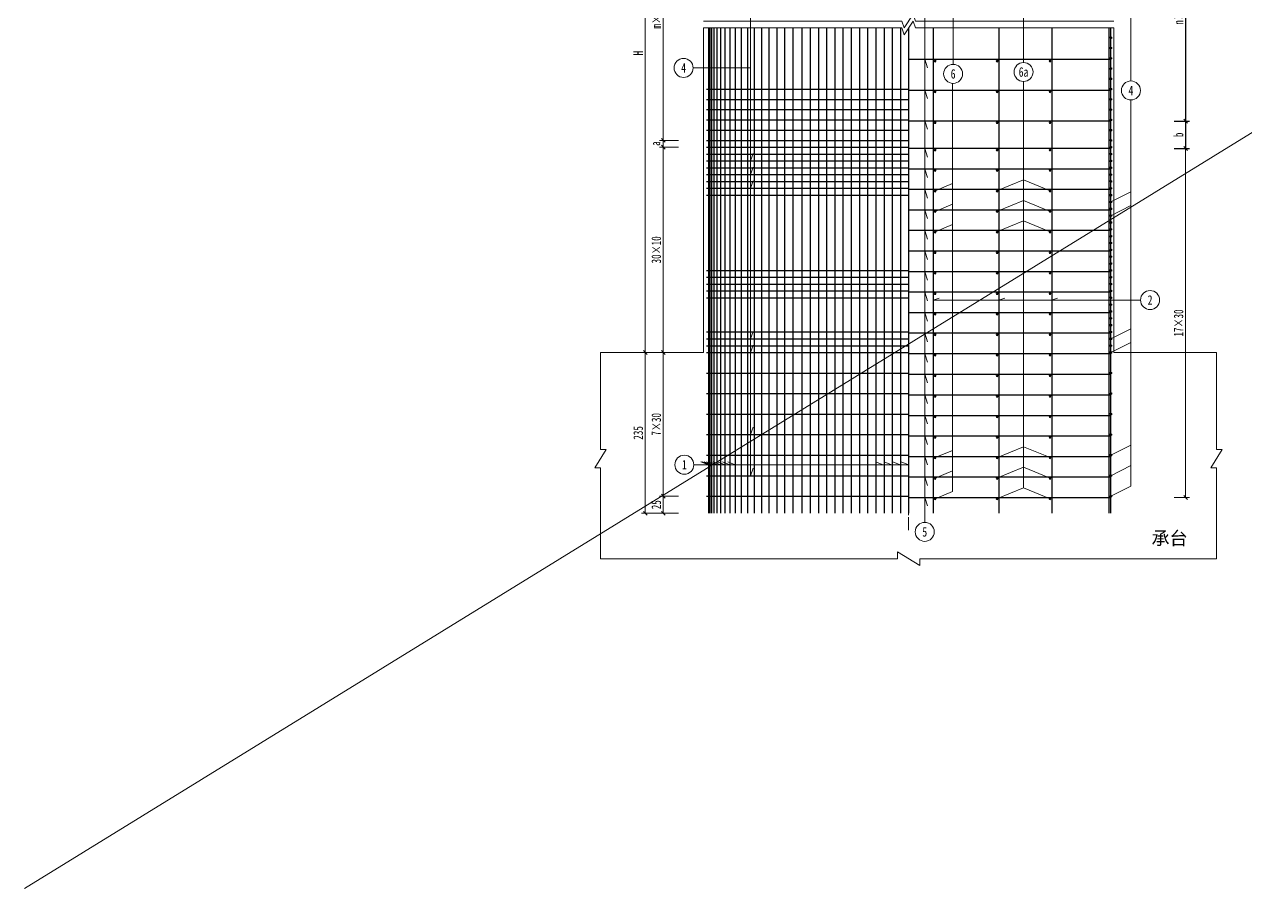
# Model space of a CAD drawing. Header units: millimetres. Extents: x 3400 to 11153, y 4569 to 11779.
# Drawn here: x 4036 to 5822, y 9679 to 10942 of the extents above; entities that cross this region are included whole.
import ezdxf
from ezdxf.enums import TextEntityAlignment as Align

# ---------------------------------------------------------------- set-up
doc = ezdxf.new("R2010")
doc.units = ezdxf.units.MM
doc.linetypes.add('CENTER2', pattern=[28.575, 19.05, -3.175, 3.175, -3.175])
doc.layers.get('0').update_dxf_attribs({"lineweight": 15})
doc.layers.get('Defpoints').update_dxf_attribs({"color": 8})
for name, color, linetype, lineweight in [('中心线', 2, 'CENTER2', 15), ('尺寸标注', 4, 'Continuous', 13), ('文本', 7, 'Continuous', 15), ('文本 @ 1', 7, 'Continuous', 15), ('标注', 4, 'Continuous', 13), ('细实线', 4, 'Continuous', 15), ('细线', 4, 'Continuous', 15), ('钢筋', 1, 'Continuous', 30)]:
    doc.layers.add(name, color=color, linetype=linetype, lineweight=lineweight)
doc.styles.add('111', font='仿宋_GB2312.ttf', dxfattribs={"width": 0.7})
doc.styles.add('Annotative', font='仿宋_GB2312.ttf')
doc.styles.add('FS', font='仿宋_GB2312.ttf', dxfattribs={"width": 0.75})
doc.dimstyles.new('200', dxfattribs={"dimscale": 0, "dimtxt": 2.5, "dimasz": 1, "dimexe": 1, "dimexo": 1, "dimgap": 0.6, "dimtad": 1, "dimdec": 1, "dimdsep": 46, "dimtxsty": '111', "dimblk": 'OBLIQUE', "dimcen": 0, "dimclrd": 4, "dimclre": 4, "dimclrt": 4, "dimadec": 1, "dimazin": 2, "dimtfac": 1, "dimtdec": 1, "dimtix": 1, "dimtmove": 2, "dimatfit": 3, "dimfxl": 4, "dimfxlon": 1, "dimtolj": 1, "dimlwd": -1, "dimlwe": -1, "dimarcsym": 0})

# ---------------------------------------------------------------- blocks, each defined once
blk = doc.blocks.new('DJ 22')
at = {"layer": '钢筋'}
h = blk.add_hatch(color=256, dxfattribs=at)
h.dxf.hatch_style = 1
h.paths.add_polyline_path([(1.3, 0, 1), (-1.3, 0, 1)])
blk.add_circle((0, 0), 1.25, dxfattribs=at)
blk = doc.blocks.new('_Oblique')
at = {"color": 0, "linetype": 'ByBlock', "lineweight": -2}
blk.add_line((-0.5, -0.5), (0.5, 0.5), dxfattribs=at)
blk = doc.blocks.new('*D91')
at = {"color": 4, "transparency": 16777216}
for p, q in [((4992.8, 11132.6), (4965, 11132.6)), ((4970.5, 10772.6), (4970.5, 11132.6)), ((4992.8, 10772.6), (4965, 10772.6))]:
    blk.add_line(p, q, dxfattribs=at)
at = {"layer": 'Defpoints', "color": 0, "transparency": 16777216}
for p in [(4970.5, 11132.6), (5033.6, 11132.6), (5033.6, 10772.6)]:
    blk.add_point(p, dxfattribs=at)
at = {"color": 4, "transparency": 16777216, "xscale": 5.555555555555556, "yscale": 5.555555555555556, "zscale": 5.555555555555556}
for p, rotation in [((4970.5, 11132.6), 90), ((4970.5, 10772.6), 270)]:
    blk.add_blockref('_Oblique', p, dxfattribs=dict(at, rotation=rotation))
at = {"color": 4, "transparency": 16777216, "insert": (4960.3, 10952.6), "char_height": 13.89, "attachment_point": 5, "rotation": 90, "style": '111'}
blk.add_mtext('\\A1;m×15', dxfattribs=at)
blk = doc.blocks.new('*D92')
at = {"color": 4, "transparency": 16777216}
for p, q in [((4992.8, 10762.6), (4965, 10762.6)), ((4970.5, 10462.6), (4970.5, 10762.6)), ((4992.8, 10462.6), (4965, 10462.6))]:
    blk.add_line(p, q, dxfattribs=at)
at = {"layer": 'Defpoints', "color": 0, "transparency": 16777216}
for p in [(4970.5, 10762.6), (5033.6, 10762.6), (5033.6, 10462.6)]:
    blk.add_point(p, dxfattribs=at)
at = {"color": 4, "transparency": 16777216, "xscale": 5.555555555555556, "yscale": 5.555555555555556, "zscale": 5.555555555555556}
for p, rotation in [((4970.5, 10762.6), 90), ((4970.5, 10462.6), 270)]:
    blk.add_blockref('_Oblique', p, dxfattribs=dict(at, rotation=rotation))
at = {"color": 4, "transparency": 16777216, "insert": (4960.3, 10612.6), "char_height": 13.89, "attachment_point": 5, "rotation": 90, "style": '111'}
blk.add_mtext('\\A1;30×10', dxfattribs=at)
blk = doc.blocks.new('*D93')
at = {"color": 4, "transparency": 16777216}
for p, q in [((4992.8, 10462.6), (4965, 10462.6)), ((4970.5, 10252.6), (4970.5, 10462.6)), ((4992.8, 10252.6), (4965, 10252.6))]:
    blk.add_line(p, q, dxfattribs=at)
at = {"layer": 'Defpoints', "color": 0, "transparency": 16777216}
for p in [(4970.5, 10462.6), (5033.6, 10462.6), (5033.6, 10252.6)]:
    blk.add_point(p, dxfattribs=at)
at = {"color": 4, "transparency": 16777216, "xscale": 5.555555555555556, "yscale": 5.555555555555556, "zscale": 5.555555555555556}
for p, rotation in [((4970.5, 10462.6), 90), ((4970.5, 10252.6), 270)]:
    blk.add_blockref('_Oblique', p, dxfattribs=dict(at, rotation=rotation))
at = {"color": 4, "transparency": 16777216, "insert": (4960.3, 10357.6), "char_height": 13.89, "attachment_point": 5, "rotation": 90, "style": '111'}
blk.add_mtext('\\A1;7×30', dxfattribs=at)
blk = doc.blocks.new('*D94')
at = {"color": 4, "transparency": 16777216}
for p, q in [((4992.8, 10252.6), (4965, 10252.6)), ((4970.5, 10252.6), (4970.5, 10227.6)), ((4992.8, 10227.6), (4965, 10227.6))]:
    blk.add_line(p, q, dxfattribs=at)
at = {"layer": 'Defpoints', "color": 0, "transparency": 16777216}
for p in [(5033.6, 10252.6), (4970.5, 10227.6), (5035.8, 10227.6)]:
    blk.add_point(p, dxfattribs=at)
at = {"color": 4, "transparency": 16777216, "xscale": 5.555555555555556, "yscale": 5.555555555555556, "zscale": 5.555555555555556}
for p, rotation in [((4970.5, 10252.6), 90), ((4970.5, 10227.6), 270)]:
    blk.add_blockref('_Oblique', p, dxfattribs=dict(at, rotation=rotation))
at = {"color": 4, "transparency": 16777216, "insert": (4960.3, 10240.1), "char_height": 13.89, "attachment_point": 5, "rotation": 90, "style": '111'}
blk.add_mtext('\\A1;25', dxfattribs=at)
blk = doc.blocks.new('*D95')
at = {"color": 4, "transparency": 16777216}
for p, q in [((4966.3, 10462.6), (4938.5, 10462.6)), ((4944.1, 10462.6), (4944.1, 10227.6)), ((4966.3, 10227.6), (4938.5, 10227.6))]:
    blk.add_line(p, q, dxfattribs=at)
at = {"layer": 'Defpoints', "color": 0, "transparency": 16777216}
for p in [(5007.2, 10462.6), (4944.1, 10227.6), (5035.8, 10227.6)]:
    blk.add_point(p, dxfattribs=at)
at = {"color": 4, "transparency": 16777216, "xscale": 5.555555555555556, "yscale": 5.555555555555556, "zscale": 5.555555555555556}
for p, rotation in [((4944.1, 10462.6), 90), ((4944.1, 10227.6), 270)]:
    blk.add_blockref('_Oblique', p, dxfattribs=dict(at, rotation=rotation))
at = {"color": 4, "transparency": 16777216, "insert": (4933.8, 10345.1), "char_height": 13.89, "attachment_point": 5, "rotation": 90, "style": '111'}
blk.add_mtext('\\A1;235', dxfattribs=at)
blk = doc.blocks.new('*D96')
at = {"color": 4, "transparency": 16777216}
for p, q in [((4966.3, 11337.6), (4938.5, 11337.6)), ((4944.1, 11337.6), (4944.1, 10462.6)), ((4966.3, 10462.6), (4938.5, 10462.6))]:
    blk.add_line(p, q, dxfattribs=at)
at = {"layer": 'Defpoints', "color": 0, "transparency": 16777216}
for p in [(5029.2, 11337.6), (4944.1, 10462.6), (5035.8, 10462.6)]:
    blk.add_point(p, dxfattribs=at)
at = {"color": 4, "transparency": 16777216, "xscale": 5.555555555555556, "yscale": 5.555555555555556, "zscale": 5.555555555555556}
for p, rotation in [((4944.1, 11337.6), 90), ((4944.1, 10462.6), 270)]:
    blk.add_blockref('_Oblique', p, dxfattribs=dict(at, rotation=rotation))
at = {"color": 4, "transparency": 16777216, "insert": (4933.8, 10900.1), "char_height": 13.89, "attachment_point": 5, "rotation": 90, "style": '111'}
blk.add_mtext('\\A1;H', dxfattribs=at)
blk = doc.blocks.new('*D97')
at = {"color": 4, "transparency": 16777216}
for p, q in [((4992.8, 10772.6), (4965, 10772.6)), ((4970.5, 10772.6), (4970.5, 10762.6)), ((4992.8, 10762.6), (4965, 10762.6))]:
    blk.add_line(p, q, dxfattribs=at)
at = {"layer": 'Defpoints', "color": 0, "transparency": 16777216}
for p in [(5033.6, 10772.6), (4970.5, 10762.6), (5033.6, 10762.6)]:
    blk.add_point(p, dxfattribs=at)
at = {"color": 4, "transparency": 16777216, "xscale": 5.555555555555556, "yscale": 5.555555555555556, "zscale": 5.555555555555556}
for p, rotation in [((4970.5, 10772.6), 90), ((4970.5, 10762.6), 270)]:
    blk.add_blockref('_Oblique', p, dxfattribs=dict(at, rotation=rotation))
at = {"color": 4, "transparency": 16777216, "insert": (4959.1, 10767.9), "char_height": 13.89, "attachment_point": 5, "rotation": 90, "style": '111'}
blk.add_mtext('\\A1;a', dxfattribs=at)
blk = doc.blocks.new('*D119')
at = {"layer": 'Defpoints', "color": 0, "transparency": 16777216}
for p in [(5597.5, 11115.7), (5600.9, 10800.7), (5734.2, 10800.7)]:
    blk.add_point(p, dxfattribs=at)
at = {"layer": '钢筋', "color": 4, "transparency": 16777216}
for p, q in [((5717.5, 11115.7), (5739.7, 11115.7)), ((5734.2, 11115.7), (5734.2, 10800.7)), ((5717.5, 10800.7), (5739.7, 10800.7))]:
    blk.add_line(p, q, dxfattribs=at)
at = {"layer": '钢筋', "color": 4, "transparency": 16777216, "xscale": 5.555555555555556, "yscale": 5.555555555555556, "zscale": 5.555555555555556}
for p, rotation in [((5734.2, 11115.7), 90), ((5734.2, 10800.7), 270)]:
    blk.add_blockref('_Oblique', p, dxfattribs=dict(at, rotation=rotation))
at = {"layer": '钢筋', "color": 4, "transparency": 16777216, "insert": (5723.9, 10958.2), "char_height": 13.89, "attachment_point": 5, "rotation": 90, "style": '111'}
blk.add_mtext('\\A1;n×45', dxfattribs=at)
blk = doc.blocks.new('*D130')
at = {"layer": 'Defpoints', "color": 0, "transparency": 16777216}
for p in [(5595.5, 10800.7), (5595.5, 10760.7), (5734.2, 10760.7)]:
    blk.add_point(p, dxfattribs=at)
at = {"layer": '钢筋', "color": 4, "transparency": 16777216}
for p, q in [((5717.5, 10800.7), (5739.7, 10800.7)), ((5734.2, 10800.7), (5734.2, 10760.7)), ((5717.5, 10760.7), (5739.7, 10760.7))]:
    blk.add_line(p, q, dxfattribs=at)
at = {"layer": '钢筋', "color": 4, "transparency": 16777216, "xscale": 5.555555555555556, "yscale": 5.555555555555556, "zscale": 5.555555555555556}
for p, rotation in [((5734.2, 10800.7), 90), ((5734.2, 10760.7), 270)]:
    blk.add_blockref('_Oblique', p, dxfattribs=dict(at, rotation=rotation))
at = {"layer": '钢筋', "color": 4, "transparency": 16777216, "insert": (5723.9, 10780.7), "char_height": 13.89, "attachment_point": 5, "rotation": 90, "style": '111'}
blk.add_mtext('\\A1;b', dxfattribs=at)
blk = doc.blocks.new('*D131')
at = {"color": 4, "transparency": 16777216}
for p, q in [((5717.5, 10760.7), (5739.7, 10760.7)), ((5734.2, 10760.7), (5734.2, 10250.7)), ((5717.5, 10250.7), (5739.7, 10250.7))]:
    blk.add_line(p, q, dxfattribs=at)
at = {"layer": 'Defpoints', "color": 0, "transparency": 16777216}
for p in [(5603.7, 10760.7), (5596.8, 10250.7), (5734.2, 10250.7)]:
    blk.add_point(p, dxfattribs=at)
at = {"color": 4, "transparency": 16777216, "xscale": 5.555555555555556, "yscale": 5.555555555555556, "zscale": 5.555555555555556}
for p, rotation in [((5734.2, 10760.7), 90), ((5734.2, 10250.7), 270)]:
    blk.add_blockref('_Oblique', p, dxfattribs=dict(at, rotation=rotation))
at = {"color": 4, "transparency": 16777216, "insert": (5723.9, 10505.7), "char_height": 13.89, "attachment_point": 5, "rotation": 90, "style": '111'}
blk.add_mtext('\\A1;17×30', dxfattribs=at)

msp = doc.modelspace()

# ---------------------------------------------------------------- linework, layer by layer
at = {"layer": 'Defpoints'}
msp.add_line((5624.79, 10227.57), (5624.79, 10937.07), dxfattribs=at)
at = {"layer": '中心线'}
msp.add_line((5329.21, 10202.73), (5329.21, 10937.07), dxfattribs=at)
at = {"layer": '尺寸标注'}
for centre in [(5000.17, 10878.52), (5394.22, 10869.86), (5497.21, 10872.57), (5654.21, 10845.58), (5682.19, 10539.28), (5001.22, 10298.6), (5352.72, 10200.42)]:
    msp.add_circle(centre, 13.89, dxfattribs=at)
at = {"layer": '标注'}
for p, q in [((5097.79, 10282.57), (5097.79, 11332.57)), ((5097.79, 10878.52), (5014.06, 10878.52)), ((5101.79, 10753.38), (5097.79, 10742.57)), ((5101.79, 10733.38), (5097.79, 10722.57)), ((5101.79, 10713.38), (5097.79, 10702.57)), ((5101.79, 10493.38), (5097.79, 10482.57)), ((5101.79, 10473.38), (5097.79, 10462.57)), ((5101.79, 10353.38), (5097.79, 10342.57)), ((5025.53, 10302.6), (5036.34, 10298.6)), ((5026.18, 10302.6), (5036.99, 10298.6)), ((5027.56, 10302.6), (5038.36, 10298.6)), ((5030.08, 10302.6), (5040.89, 10298.6)), ((5033.59, 10302.6), (5044.39, 10298.6)), ((5038.05, 10302.6), (5048.86, 10298.6)), ((5043.44, 10302.6), (5054.25, 10298.6)), ((5049.7, 10302.6), (5060.5, 10298.6)), ((5056.85, 10302.6), (5067.65, 10298.6)), ((5064.76, 10302.6), (5075.57, 10298.6)), ((5280.9, 10302.6), (5291.71, 10298.6)), ((5293.4, 10302.6), (5304.21, 10298.6)), ((5305.9, 10302.6), (5316.71, 10298.6)), ((5318.4, 10302.6), (5329.21, 10298.6)), ((5015.11, 10298.6), (5329.21, 10298.6)), ((5101.79, 10293.38), (5097.79, 10282.57))]:
    msp.add_line(p, q, dxfattribs=at)
at = {"layer": '细实线'}
for p, q in [((5654.21, 10859.46), (5654.21, 11317.84)), ((5029.21, 10462.57), (5029.21, 10937.07)), ((5629.21, 10462.57), (5629.21, 10937.07)), ((5654.21, 10267.3), (5654.21, 10831.69)), ((5624.79, 10682.57), (5654.21, 10697.3)), ((5624.79, 10662.57), (5654.21, 10677.3)), ((5624.79, 10482.57), (5654.21, 10497.3)), ((5624.79, 10462.57), (5654.21, 10477.3)), ((5029.21, 10462.57), (4878.8, 10462.57)), ((5779.36, 10462.57), (5629.21, 10462.57)), ((5624.79, 10312.57), (5654.21, 10327.3)), ((5624.79, 10282.57), (5654.21, 10297.3)), ((5624.79, 10252.57), (5654.21, 10267.3))]:
    msp.add_line(p, q, dxfattribs=at)
for points in [[(5029.21, 10947.07), (5319.21, 10947.07), (5322.54, 10937.07), (5335.87, 10957.07), (5339.21, 10947.07), (5629.21, 10947.07)], [(5029.21, 10937.07), (5319.21, 10937.07), (5322.54, 10927.07), (5335.87, 10947.07), (5339.21, 10937.07), (5629.21, 10937.07)], [(4878.8, 10462.57), (4878.8, 10320.91), (4887.17, 10320.91), (4870.42, 10293.91), (4878.8, 10293.91), (4878.8, 10161.16)], [(5779.36, 10462.57), (5779.36, 10320.91), (5787.74, 10320.91), (5770.99, 10293.91), (5779.36, 10293.91), (5779.36, 10161.16)], [(5779.36, 10161.16), (5345.41, 10161.16), (5345.41, 10151.11), (5313.01, 10171.21), (5313.01, 10161.16), (4878.8, 10161.16)]]:
    msp.add_lwpolyline(points, dxfattribs=at)
at = {"layer": '细线'}
for p, q in [((7446.75, 11778.6), (4036.33, 9679.11)), ((5352.72, 10214.31), (5352.72, 11270.73)), ((5394.22, 11257.98), (5394.22, 10883.75)), ((5497.21, 11252.83), (5497.21, 10886.46)), ((5352.72, 10891.2), (5356.91, 10878.76)), ((5497.21, 10858.68), (5497.21, 10264.95)), ((5352.72, 10846.2), (5356.91, 10833.76)), ((5393.56, 10855.76), (5393.56, 10259.53)), ((5352.72, 10801.2), (5356.91, 10788.76)), ((5352.72, 10760.73), (5356.91, 10748.29)), ((5352.72, 10730.73), (5356.91, 10718.29)), ((5459.32, 10699.23), (5497.21, 10714.95)), ((5535.92, 10698.89), (5497.21, 10714.95)), ((5352.72, 10700.73), (5356.91, 10688.29)), ((5367.92, 10698.89), (5393.56, 10709.53)), ((5367.92, 10668.89), (5393.56, 10679.53)), ((5459.32, 10669.23), (5497.21, 10684.95)), ((5535.92, 10668.89), (5497.21, 10684.95)), ((5352.72, 10670.73), (5356.91, 10658.29)), ((5367.92, 10638.89), (5393.56, 10649.53)), ((5459.32, 10639.23), (5497.21, 10654.95)), ((5535.92, 10638.89), (5497.21, 10654.95)), ((5352.72, 10640.73), (5356.91, 10628.29)), ((5352.72, 10610.73), (5356.91, 10598.29)), ((5352.72, 10580.73), (5356.91, 10568.29)), ((5352.72, 10550.73), (5356.91, 10538.29)), ((5365.21, 10539.28), (5373.8, 10542.17)), ((5365.21, 10539.28), (5668.3, 10539.28)), ((5461.21, 10539.28), (5469.8, 10542.17)), ((5538.08, 10539.28), (5546.68, 10542.17)), ((5352.72, 10520.73), (5356.91, 10508.29)), ((5352.72, 10490.73), (5356.91, 10478.29)), ((5352.72, 10460.73), (5356.91, 10448.29)), ((5352.72, 10430.73), (5356.91, 10418.29)), ((5352.72, 10400.73), (5356.91, 10388.29)), ((5352.72, 10370.73), (5356.91, 10358.29)), ((5352.72, 10340.73), (5356.91, 10328.29)), ((5459.32, 10309.23), (5497.21, 10324.95)), ((5535.92, 10308.89), (5497.21, 10324.95)), ((5352.72, 10310.73), (5356.91, 10298.29)), ((5367.92, 10308.89), (5393.56, 10319.53)), ((5367.92, 10278.89), (5393.56, 10289.53)), ((5459.32, 10279.23), (5497.21, 10294.95)), ((5535.92, 10278.89), (5497.21, 10294.95)), ((5352.72, 10280.73), (5356.91, 10268.29)), ((5352.72, 10250.73), (5356.91, 10238.29)), ((5367.92, 10248.89), (5393.56, 10259.53)), ((5459.32, 10249.23), (5497.21, 10264.95)), ((5535.92, 10248.89), (5497.21, 10264.95))]:
    msp.add_line(p, q, dxfattribs=at)
at = {"layer": '钢筋'}
for p, q in [((5036.34, 10937.07), (5036.34, 10227.57)), ((5036.84, 10937.07), (5036.84, 10227.57)), ((5038.36, 10937.07), (5038.36, 10227.57)), ((5040.89, 10937.07), (5040.89, 10227.57)), ((5044.39, 10937.07), (5044.39, 10227.57)), ((5048.86, 10937.07), (5048.86, 10227.57)), ((5054.25, 10937.07), (5054.25, 10227.57)), ((5060.5, 10937.07), (5060.5, 10227.57)), ((5067.65, 10937.07), (5067.65, 10227.57)), ((5075.57, 10937.07), (5075.57, 10227.57)), ((5084.22, 10937.07), (5084.22, 10227.57)), ((5093.55, 10937.07), (5093.55, 10227.57)), ((5103.49, 10937.07), (5103.49, 10227.57)), ((5113.97, 10937.07), (5113.97, 10227.57)), ((5124.91, 10937.07), (5124.91, 10227.57)), ((5136.23, 10937.07), (5136.23, 10227.57)), ((5147.87, 10937.07), (5147.87, 10227.57)), ((5159.72, 10937.07), (5159.72, 10227.57)), ((5173.21, 10937.07), (5173.21, 10227.57)), ((5185.21, 10937.07), (5185.21, 10227.57)), ((5197.21, 10937.07), (5197.21, 10227.57)), ((5209.21, 10937.07), (5209.21, 10227.57)), ((5221.21, 10937.07), (5221.21, 10227.57)), ((5233.21, 10937.07), (5233.21, 10227.57)), ((5245.21, 10937.07), (5245.21, 10227.57)), ((5257.21, 10937.07), (5257.21, 10227.57)), ((5269.21, 10937.07), (5269.21, 10227.57)), ((5281.21, 10937.07), (5281.21, 10227.57)), ((5293.21, 10937.07), (5293.21, 10227.57)), ((5305.21, 10937.07), (5305.21, 10227.57)), ((5317.21, 10937.07), (5317.21, 10227.57)), ((5329.21, 10937.07), (5329.21, 10227.57)), ((5365.21, 10937.07), (5365.21, 10227.57)), ((5461.21, 10937.07), (5461.21, 10227.57)), ((5538.63, 10937.07), (5538.63, 10227.57)), ((5622.08, 10937.07), (5622.08, 10227.57)), ((5624.79, 10890.73), (5329.21, 10890.73)), ((5033.63, 10847.57), (5329.21, 10847.57)), ((5624.79, 10845.73), (5329.21, 10845.73)), ((5033.63, 10832.57), (5329.21, 10832.57)), ((5033.63, 10817.57), (5329.21, 10817.57)), ((5033.63, 10802.57), (5329.21, 10802.57)), ((5033.63, 10787.57), (5329.21, 10787.57)), ((5624.79, 10800.73), (5329.21, 10800.73)), ((5033.63, 10772.57), (5329.21, 10772.57)), ((5033.63, 10762.57), (5329.21, 10762.57)), ((5033.63, 10752.57), (5329.21, 10752.57)), ((5624.79, 10760.73), (5329.21, 10760.73)), ((5033.63, 10742.57), (5329.21, 10742.57)), ((5033.63, 10732.57), (5329.21, 10732.57)), ((5033.63, 10722.57), (5329.21, 10722.57)), ((5624.79, 10730.73), (5329.21, 10730.73)), ((5033.63, 10712.57), (5329.21, 10712.57)), ((5033.63, 10702.57), (5329.21, 10702.57)), ((5624.79, 10700.73), (5329.21, 10700.73)), ((5033.63, 10692.57), (5329.21, 10692.57)), ((5624.79, 10670.73), (5329.21, 10670.73)), ((5624.79, 10640.73), (5329.21, 10640.73)), ((5624.79, 10610.73), (5329.21, 10610.73)), ((5033.63, 10582.57), (5329.21, 10582.57)), ((5033.63, 10572.57), (5329.21, 10572.57)), ((5624.79, 10580.73), (5329.21, 10580.73)), ((5033.63, 10562.57), (5329.21, 10562.57)), ((5033.63, 10552.57), (5329.21, 10552.57)), ((5033.63, 10542.57), (5329.21, 10542.57)), ((5624.79, 10550.73), (5329.21, 10550.73)), ((5624.79, 10520.73), (5329.21, 10520.73)), ((5033.63, 10492.57), (5329.21, 10492.57)), ((5033.63, 10482.57), (5329.21, 10482.57)), ((5624.79, 10490.73), (5329.21, 10490.73)), ((5033.63, 10472.57), (5329.21, 10472.57)), ((5033.5, 10462.57), (5329.08, 10462.57)), ((5033.63, 10462.57), (5329.21, 10462.57)), ((5624.79, 10460.73), (5329.21, 10460.73)), ((5033.63, 10432.57), (5329.21, 10432.57)), ((5329.21, 10430.73), (5624.56, 10430.73)), ((5033.63, 10402.57), (5329.21, 10402.57)), ((5329.21, 10400.73), (5624.56, 10400.73)), ((5033.63, 10372.57), (5329.21, 10372.57)), ((5329.21, 10370.73), (5624.56, 10370.73)), ((5033.63, 10342.57), (5329.21, 10342.57)), ((5329.21, 10340.73), (5624.56, 10340.73)), ((5033.63, 10312.57), (5329.21, 10312.57)), ((5329.21, 10310.73), (5624.56, 10310.73)), ((5033.63, 10282.57), (5329.21, 10282.57)), ((5329.21, 10280.73), (5624.56, 10280.73)), ((5033.63, 10252.57), (5329.21, 10252.57)), ((5329.21, 10250.73), (5624.56, 10250.73))]:
    msp.add_line(p, q, dxfattribs=at)

# ---------------------------------------------------------------- block references
for p in [(5624.79, 10922.57), (5624.79, 10907.57), (5624.79, 10892.57), (5624.79, 10877.57), (5624.79, 10862.57), (5624.79, 10847.57), (5624.79, 10832.57), (5624.79, 10817.57), (5624.79, 10802.57), (5624.79, 10787.57), (5624.79, 10772.57), (5624.79, 10762.57), (5624.79, 10752.57), (5624.79, 10742.57), (5624.79, 10732.57), (5624.79, 10722.57), (5624.79, 10712.57), (5624.79, 10702.57), (5624.79, 10692.57), (5624.79, 10682.57), (5624.79, 10672.57), (5624.79, 10662.57), (5624.79, 10652.57), (5624.79, 10642.57), (5624.79, 10632.57), (5624.79, 10622.57), (5624.79, 10612.57), (5624.79, 10602.57), (5624.79, 10592.57), (5624.79, 10582.57), (5624.79, 10572.57), (5624.79, 10562.57), (5624.79, 10552.57), (5624.79, 10542.57), (5624.79, 10532.57), (5624.79, 10522.57), (5624.79, 10512.57), (5624.79, 10502.57), (5624.79, 10492.57), (5624.79, 10482.57), (5624.79, 10472.57), (5624.79, 10462.57), (5624.79, 10432.57), (5624.79, 10402.57), (5624.79, 10372.57), (5624.79, 10342.57), (5624.79, 10312.57), (5624.79, 10282.57), (5624.79, 10252.57)]:
    msp.add_blockref('DJ 22', p)
at = {"xscale": -1, "rotation": 180}
for p in [(5367.92, 10888.89), (5458.5, 10888.89), (5535.92, 10888.89), (5367.92, 10843.89), (5458.5, 10843.89), (5535.92, 10843.89), (5367.92, 10798.89), (5458.5, 10798.89), (5535.92, 10798.89), (5367.92, 10758.89), (5458.5, 10758.89), (5535.92, 10758.89), (5367.92, 10728.89), (5458.5, 10728.89), (5535.92, 10728.89), (5367.92, 10698.89), (5458.5, 10698.89), (5535.92, 10698.89), (5367.92, 10668.89), (5458.5, 10668.89), (5535.92, 10668.89), (5367.92, 10638.89), (5458.5, 10638.89), (5535.92, 10638.89), (5367.92, 10608.89), (5458.5, 10608.89), (5535.92, 10608.89), (5367.92, 10578.89), (5458.5, 10578.89), (5535.92, 10578.89), (5367.92, 10548.89), (5458.5, 10548.89), (5535.92, 10548.89), (5367.92, 10518.89), (5458.5, 10518.89), (5535.92, 10518.89), (5367.92, 10488.89), (5458.5, 10488.89), (5535.92, 10488.89), (5367.92, 10458.89), (5458.5, 10458.89), (5535.92, 10458.89), (5367.92, 10428.89), (5458.5, 10428.89), (5535.92, 10428.89), (5367.92, 10398.89), (5458.5, 10398.89), (5535.92, 10398.89), (5367.92, 10368.89), (5458.5, 10368.89), (5535.92, 10368.89), (5367.92, 10338.89), (5458.5, 10338.89), (5535.92, 10338.89), (5367.92, 10308.89), (5458.5, 10308.89), (5535.92, 10308.89), (5367.92, 10278.89), (5458.5, 10278.89), (5535.92, 10278.89), (5367.92, 10248.89), (5458.5, 10248.89), (5535.92, 10248.89)]:
    msp.add_blockref('DJ 22', p, dxfattribs=at)

# ---------------------------------------------------------------- texts
at = {"layer": '文本', "color": 4, "style": 'FS', "width": 0.75}
for s, height, p in [('4', 13.89, (5000.17, 10878.52)), ('6', 13.89, (5394.22, 10869.86)), ('6a', 13.889, (5497.21, 10872.57)), ('4', 13.89, (5654.21, 10845.58)), ('2', 13.89, (5682.19, 10539.28)), ('1', 13.89, (5001.22, 10298.6)), ('5', 13.89, (5352.72, 10200.42))]:
    msp.add_text(s, height=height, dxfattribs=at).set_placement(p, align=Align.MIDDLE_CENTER)
at = {"layer": '文本 @ 1', "insert": (5684.18, 10200.99), "char_height": 19.444, "attachment_point": 1, "style": 'Annotative'}
msp.add_mtext_dynamic_manual_height_columns('承台', width=89.1141, gutter_width=1, heights=[0], dxfattribs=at)

# ---------------------------------------------------------------- dimensions: what is measured, and where the dimension line sits
for base, p1, p2, text, override, picture, middle in [((4944.05, 10462.57), (5029.21, 11337.57), (5035.8, 10462.57), 'H', {"dimscale": 5.555556, "dimtxsty": '111', "dimblk": 'Oblique'}, '*D96', (4933.78, 10900.07)), ((4970.53, 11132.57), (5033.63, 10772.57), (5033.63, 11132.57), 'm×15', {"dimscale": 5.555556, "dimtxsty": '111', "dimblk": 'Oblique'}, '*D91', (4960.25, 10952.57)), ((4970.53, 10762.57), (5033.63, 10462.57), (5033.63, 10762.57), '30×10', {"dimscale": 5.555556, "dimtxsty": '111', "dimblk": 'Oblique'}, '*D92', (4960.25, 10612.57)), ((5734.18, 10250.73), (5603.68, 10760.73), (5596.84, 10250.73), '17×30', {"dimscale": 5.555556, "dimfxl": 3, "dimarcsym": 1}, '*D131', (5723.91, 10505.73)), ((4970.53, 10462.57), (5033.63, 10252.57), (5033.63, 10462.57), '7×30', {"dimscale": 5.555556, "dimtxsty": '111', "dimblk": 'Oblique'}, '*D93', (4960.25, 10357.57))]:
    dim = msp.add_linear_dim(base=base, p1=p1, p2=p2, angle=90, text=text, dimstyle='200', override=override)
    dim.commit()
    dim.dimension.update_dxf_attribs({"geometry": picture, "text_midpoint": middle})
dim = msp.add_linear_dim(base=(4970.53, 10762.57), p1=(5033.63, 10772.57), p2=(5033.63, 10762.57), angle=90, text='a', dimstyle='200', override={"dimscale": 5.555556})
dim.commit()
dim.dimension.update_dxf_attribs({"geometry": '*D97', "text_midpoint": (4959.11, 10767.86), "dimtype": 160})
for base, p1, picture, middle in [((4944.05, 10227.57), (5007.15, 10462.57), '*D95', (4933.78, 10345.07)), ((4970.53, 10227.57), (5033.63, 10252.57), '*D94', (4960.25, 10240.07))]:
    dim = msp.add_linear_dim(base=base, p1=p1, p2=(5035.8, 10227.57), angle=90, dimstyle='200', override={"dimscale": 5.555556, "dimblk": 'Oblique'})
    dim.commit()
    dim.dimension.update_dxf_attribs({"geometry": picture, "text_midpoint": middle})
at = {"layer": '钢筋'}
for base, p1, p2, text, picture, middle in [((5734.18, 10800.73), (5597.51, 11115.73), (5600.93, 10800.73), 'n×45', '*D119', (5723.91, 10958.23)), ((5734.18, 10760.73), (5595.51, 10800.73), (5595.51, 10760.73), 'b', '*D130', (5723.91, 10780.73))]:
    dim = msp.add_linear_dim(base=base, p1=p1, p2=p2, angle=90, text=text, dimstyle='200', override={"dimscale": 5.555556, "dimfxl": 3, "dimarcsym": 1}, dxfattribs=at)
    dim.commit()
    dim.dimension.update_dxf_attribs({"geometry": picture, "text_midpoint": middle})

doc.saveas('drawing.dxf')
